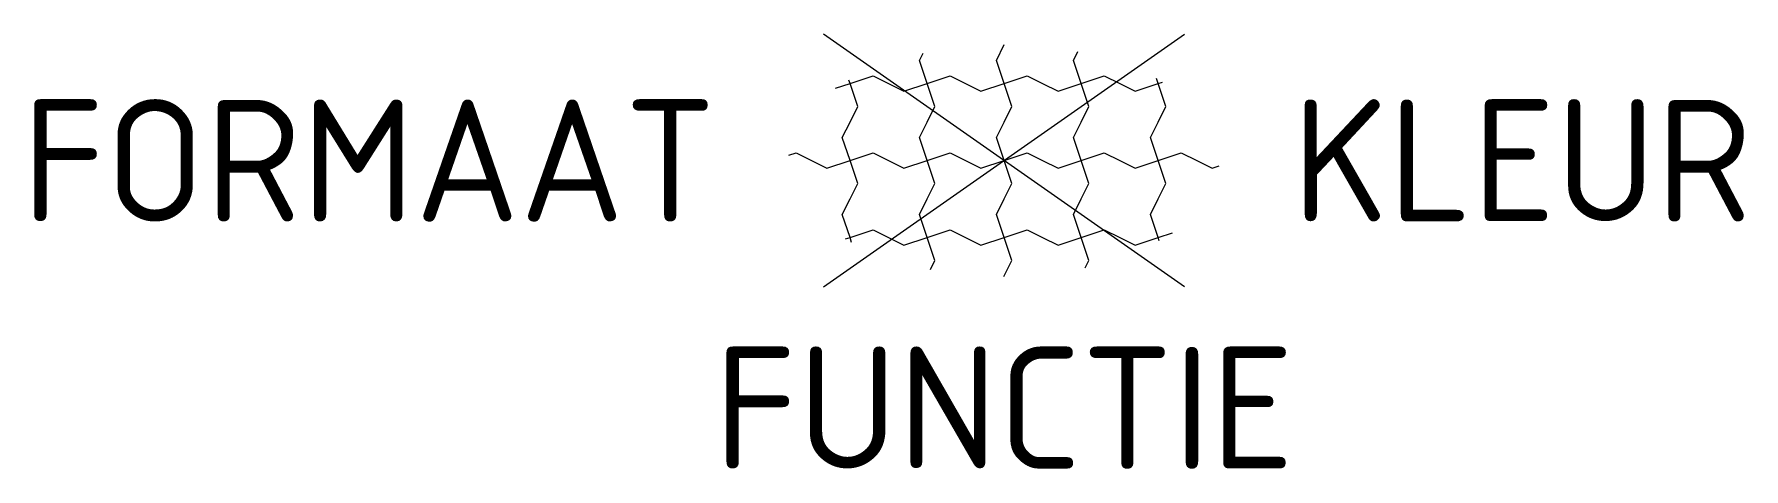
# Model space of a CAD drawing. Extents: x -14.3 to 10.9, y -4.6 to 1.9.
import ezdxf
from ezdxf.enums import TextEntityAlignment as Align

# ---------------------------------------------------------------- set-up
doc = ezdxf.new("R2010")
doc.units = 0
doc.styles.add('NLCS-ISO', font='NLCS-ISO.ttf')

msp = doc.modelspace()

# ---------------------------------------------------------------- linework, layer by layer
for p, q in [((-2.662, -1.864), (2.662, 1.864)), ((2.662, -1.864), (-2.662, 1.864)), ((-1.25, 1.477), (-1.196, 1.585)), ((-0.114, 1.477), (0.003, 1.711)), ((1.023, 1.477), (1.088, 1.607)), ((-1.136, 1.136), (-1.25, 1.477)), ((0, 1.136), (-0.114, 1.477)), ((1.136, 1.136), (1.023, 1.477)), ((-2.485, 1.066), (-2.273, 1.136)), ((-2.273, 1.136), (-2.289, 1.186)), ((-2.273, 1.136), (-1.932, 1.25)), ((-2.159, 0.796), (-2.273, 1.136)), ((-1.932, 1.25), (-1.705, 1.136)), ((-1.705, 1.136), (-1.477, 1.023)), ((-1.477, 1.023), (-1.136, 1.136)), ((-1.136, 1.136), (-0.796, 1.25)), ((-1.023, 0.796), (-1.136, 1.136)), ((-0.796, 1.25), (-0.568, 1.136)), ((-0.568, 1.136), (-0.341, 1.023)), ((-0.341, 1.023), (0, 1.136)), ((0, 1.136), (0.341, 1.25)), ((0.114, 0.796), (0, 1.136)), ((0.341, 1.25), (0.568, 1.136)), ((0.568, 1.136), (0.796, 1.023)), ((0.796, 1.023), (1.136, 1.136)), ((1.136, 1.136), (1.477, 1.25)), ((1.25, 0.796), (1.136, 1.136)), ((1.477, 1.25), (1.705, 1.136)), ((1.705, 1.136), (1.932, 1.023)), ((1.932, 1.023), (2.273, 1.136)), ((2.273, 1.136), (2.249, 1.208)), ((2.273, 1.136), (2.338, 1.158)), ((2.387, 0.796), (2.273, 1.136)), ((-2.273, 0.568), (-2.159, 0.796)), ((-1.136, 0.568), (-1.023, 0.796)), ((0, 0.568), (0.114, 0.796)), ((1.136, 0.568), (1.25, 0.796)), ((2.273, 0.568), (2.387, 0.796)), ((-2.387, 0.341), (-2.273, 0.568)), ((-1.25, 0.341), (-1.136, 0.568)), ((-0.114, 0.341), (0, 0.568)), ((1.023, 0.341), (1.136, 0.568)), ((2.159, 0.341), (2.273, 0.568)), ((-2.273, 0), (-2.387, 0.341)), ((-1.136, 0), (-1.25, 0.341)), ((0, 0), (-0.114, 0.341)), ((1.136, 0), (1.023, 0.341)), ((2.273, 0), (2.159, 0.341)), ((-3.174, 0.079), (-3.068, 0.114)), ((-3.068, 0.114), (-2.841, 0)), ((-2.273, 0), (-1.932, 0.114)), ((-1.932, 0.114), (-1.705, 0)), ((-1.136, 0), (-0.796, 0.114)), ((-0.796, 0.114), (-0.568, 0)), ((0, 0), (0.341, 0.114)), ((0.341, 0.114), (0.568, 0)), ((1.136, 0), (1.477, 0.114)), ((1.477, 0.114), (1.705, 0)), ((2.273, 0), (2.614, 0.114)), ((2.614, 0.114), (2.841, 0)), ((-2.841, 0), (-2.614, -0.114)), ((-2.614, -0.114), (-2.273, 0)), ((-2.159, -0.341), (-2.273, 0)), ((-1.705, 0), (-1.477, -0.114)), ((-1.477, -0.114), (-1.136, 0)), ((-1.023, -0.341), (-1.136, 0)), ((-0.568, 0), (-0.341, -0.114)), ((-0.341, -0.114), (0, 0)), ((0.114, -0.341), (0, 0)), ((0.568, 0), (0.796, -0.114)), ((0.796, -0.114), (1.136, 0)), ((1.25, -0.341), (1.136, 0)), ((1.705, 0), (1.932, -0.114)), ((1.932, -0.114), (2.273, 0)), ((2.387, -0.341), (2.273, 0)), ((2.841, 0), (3.068, -0.114)), ((3.068, -0.114), (3.174, -0.079)), ((-2.273, -0.568), (-2.159, -0.341)), ((-1.136, -0.568), (-1.023, -0.341)), ((0, -0.568), (0.114, -0.341)), ((1.136, -0.568), (1.25, -0.341)), ((2.273, -0.568), (2.387, -0.341)), ((-2.387, -0.796), (-2.273, -0.568)), ((-1.25, -0.796), (-1.136, -0.568)), ((-0.114, -0.796), (0, -0.568)), ((1.023, -0.796), (1.136, -0.568)), ((2.159, -0.796), (2.273, -0.568)), ((-2.273, -1.136), (-2.387, -0.796)), ((-1.136, -1.136), (-1.25, -0.796)), ((0, -1.136), (-0.114, -0.796)), ((1.136, -1.136), (1.023, -0.796)), ((2.273, -1.136), (2.159, -0.796)), ((-2.338, -1.158), (-2.273, -1.136)), ((-2.273, -1.136), (-1.932, -1.023)), ((-2.249, -1.208), (-2.273, -1.136)), ((-1.932, -1.023), (-1.705, -1.136)), ((-1.705, -1.136), (-1.477, -1.25)), ((-1.477, -1.25), (-1.136, -1.136)), ((-1.136, -1.136), (-0.796, -1.023)), ((-1.023, -1.477), (-1.136, -1.136)), ((-0.796, -1.023), (-0.568, -1.136)), ((-0.568, -1.136), (-0.341, -1.25)), ((-0.341, -1.25), (0, -1.136)), ((0, -1.136), (0.341, -1.023)), ((0.114, -1.477), (0, -1.136)), ((0.341, -1.023), (0.568, -1.136)), ((0.568, -1.136), (0.796, -1.25)), ((0.796, -1.25), (1.136, -1.136)), ((1.136, -1.136), (1.477, -1.023)), ((1.25, -1.477), (1.136, -1.136)), ((1.477, -1.023), (1.705, -1.136)), ((1.705, -1.136), (1.932, -1.25)), ((1.932, -1.25), (2.273, -1.136)), ((2.273, -1.136), (2.485, -1.066)), ((2.289, -1.186), (2.273, -1.136)), ((-1.088, -1.607), (-1.023, -1.477)), ((-0.003, -1.711), (0.114, -1.477)), ((1.196, -1.585), (1.25, -1.477)), ((-0.001, -1.706), (0, -1.705))]:
    msp.add_line(p, q)

# ---------------------------------------------------------------- texts
at = {"style": 'NLCS-ISO'}
msp.add_attdef('FORMAAT', text='', height=1.8, dxfattribs=at).set_placement((-4.25, 0), align=Align.MIDDLE_RIGHT)
msp.add_attdef('KLEUR', text='', height=1.8, dxfattribs=at).set_placement((4.25, 0), align=Align.MIDDLE_LEFT)
at = {"style": 'NLCS-ISO', "flags": 1}
msp.add_attdef('FUNCTIE', text='', height=1.8, dxfattribs=at).set_placement((0, -2.75), align=Align.TOP_CENTER)

doc.saveas('drawing.dxf')
